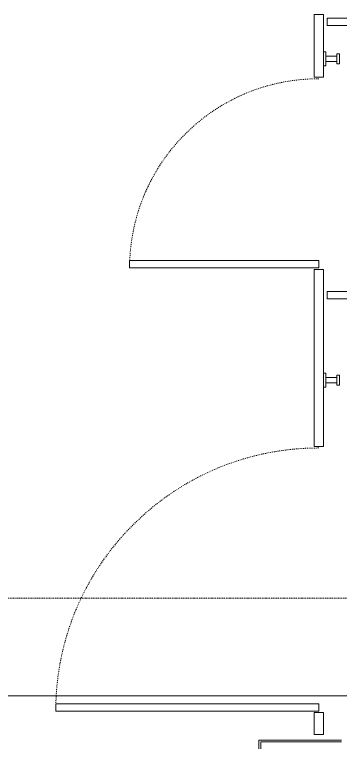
# Model space of a CAD drawing. Header units: inches. Extents: x 23906 to 26716, y -23130 to -20467.
# Drawn here: x 25408.9 to 25453.1, y -22691.4 to -22592.8 of the extents above; entities that cross this region are included whole.
import ezdxf

# ---------------------------------------------------------------- set-up
doc = ezdxf.new("R2010")
doc.units = ezdxf.units.IN
doc.header["$MEASUREMENT"] = 0
for name, pattern in [('Dash', [0.25, 0.125, -0.125]), ('Dash Dot 3_16_', [0.3125, 0.1875, -0.0625, 0, -0.0625]), ('Dash_2_', [0.25, 0.125, -0.125])]:
    doc.linetypes.add(name, pattern=pattern)
for name, color, linetype, lineweight in [('A-ANNO-SYMB', 150, 'Continuous', 9), ('A-FLOR', 192, 'Continuous', 20), ('A-GENM', 13, 'Continuous', 20), ('I-WALL', 2, 'Continuous', 20), ('Q-SPCQ', 91, 'Continuous', 20), ('Q-SPCQ-HDLN', 91, 'Dash_2_', 9)]:
    doc.layers.add(name, color=color, linetype=linetype, lineweight=lineweight)

# ---------------------------------------------------------------- blocks, each defined once
blk = doc.blocks.new('Partition-Floor_Braced-Bradley_Corp-St_Stl-ADA-N_Stalls - ADA _optional_ _ n Standard Stalls-320718-Enlarged First Floor Plan _East_')
at = {"layer": 'Q-SPCQ', "color": 43, "lineweight": 13}
for p, q in [((11.688, 94.874), (12.688, 94.874)), ((11.688, 59.25), (11.688, 94.874)), ((12.688, 94.874), (12.688, 59.25)), ((71.688, 84.874), (72.688, 84.874)), ((71.688, 59.25), (71.688, 84.874)), ((72.688, 84.874), (72.688, 59.25)), ((8.5, 59.875), (11.5, 59.875)), ((8.5, 58.625), (8.5, 59.875)), ((11.5, 59.875), (11.5, 58.625)), ((12.688, 59.25), (11.688, 59.25)), ((47.5, 59.875), (71.5, 59.875)), ((47.5, 58.625), (47.5, 59.875)), ((71.5, 59.875), (71.5, 58.625)), ((72.688, 59.25), (71.688, 59.25)), ((97.5, 59.875), (106, 59.875)), ((97.5, 58.625), (97.5, 59.875)), ((106, 59.875), (106, 58.625)), ((11.5, 58.625), (8.5, 58.625)), ((71.5, 58.625), (47.5, 58.625)), ((106, 58.625), (97.5, 58.625)), ((67.5, 58.125), (68.5, 58.125)), ((67.5, 0.875), (67.5, 58.125)), ((68.5, 58.125), (68.5, 0.875)), ((104.5, 58.125), (105.5, 58.125)), ((104.5, 0.875), (104.5, 58.125)), ((105.5, 58.125), (105.5, 0.875)), ((68.5, 0.875), (67.5, 0.875)), ((105.5, 0.875), (104.5, 0.875))]:
    blk.add_line(p, q, dxfattribs=at)
at = {"layer": 'Q-SPCQ-HDLN', "color": 43, "linetype": 'Dash', "lineweight": 13}
for centre, radius, end in [((11.688, 59.25), 35.624, 88.20922), ((71.688, 59.25), 25.624, 87.79577)]:
    blk.add_arc(centre, radius, 0, end, dxfattribs=at)
blk = doc.blocks.new('Robe_hook_5552 - Coat_hook_5552-253841-Enlarged First Floor Plan _East_')
at = {"layer": 'A-GENM', "color": 43, "lineweight": 13}
for p, q in [((-0.937, -0.009), (-0.937, -0.35)), ((-0.937, -0.35), (0.938, -0.35)), ((-0.375, -1.813), (-0.375, -0.35)), ((0.375, -1.813), (0.375, -0.35)), ((0.938, -0.35), (0.938, -0.009)), ((-0.688, -2.163), (-0.688, -1.813)), ((-0.688, -1.813), (0.688, -1.813)), ((0.688, -1.813), (0.688, -2.163)), ((0.688, -2.163), (-0.688, -2.163))]:
    blk.add_line(p, q, dxfattribs=at)
blk = doc.blocks.new('Locker Rooms and Restrooms_rvt-1-Enlarged First Floor Plan _East_')
at = {"layer": 'I-WALL', "color": 43, "lineweight": 13}
for p, q in [((25442.015, -22693.678), (25442.015, -22691.053)), ((25442.265, -22691.053), (25442.015, -22691.053)), ((25442.265, -22691.053), (25453.203, -22691.053)), ((25453.203, -22691.303), (25442.89, -22691.303))]:
    blk.add_line(p, q, dxfattribs=at)
at = {"layer": 'I-WALL', "color": 7}
for p, q in [((25442.89, -22691.303), (25442.265, -22691.303)), ((25442.265, -22691.303), (25442.265, -22693.678))]:
    blk.add_line(p, q, dxfattribs=at)
at = {"color": 43, "lineweight": 13}
for name, p, rotation in [('Partition-Floor_Braced-Bradley_Corp-St_Stl-ADA-N_Stalls - ADA _optional_ _ n Standard Stalls-320718-Enlarged First Floor Plan _East_', (25509.39, -22698.803), 89.99999999999959), ('Robe_hook_5552 - Coat_hook_5552-253841-Enlarged First Floor Plan _East_', (25450.756, -22598.803), 89.99999999999991), ('Robe_hook_5552 - Coat_hook_5552-253841-Enlarged First Floor Plan _East_', (25450.756, -22642.303), 89.99999999999991)]:
    blk.add_blockref(name, p, dxfattribs=dict(at, rotation=rotation))
blk = doc.blocks.new('Struct_Xcel_Sports Complex_rvt-1-Enlarged First Floor Plan _East_')
at = {"layer": 'A-FLOR', "color": 43, "lineweight": 13}
blk.add_line((25307.828, -22685.075), (25502.14, -22685.075), dxfattribs=at)

msp = doc.modelspace()

# ---------------------------------------------------------------- linework, layer by layer
at = {"layer": 'A-ANNO-SYMB', "linetype": 'Dash Dot 3_16_'}
msp.add_line((25519.1286, -22671.8238), (25307.637, -22671.8238), dxfattribs=at)

# ---------------------------------------------------------------- block references
at = {"lineweight": 5}
for name in ['Struct_Xcel_Sports Complex_rvt-1-Enlarged First Floor Plan _East_', 'Locker Rooms and Restrooms_rvt-1-Enlarged First Floor Plan _East_']:
    msp.add_blockref(name, (0, 0), dxfattribs=at)

doc.saveas('drawing.dxf')
